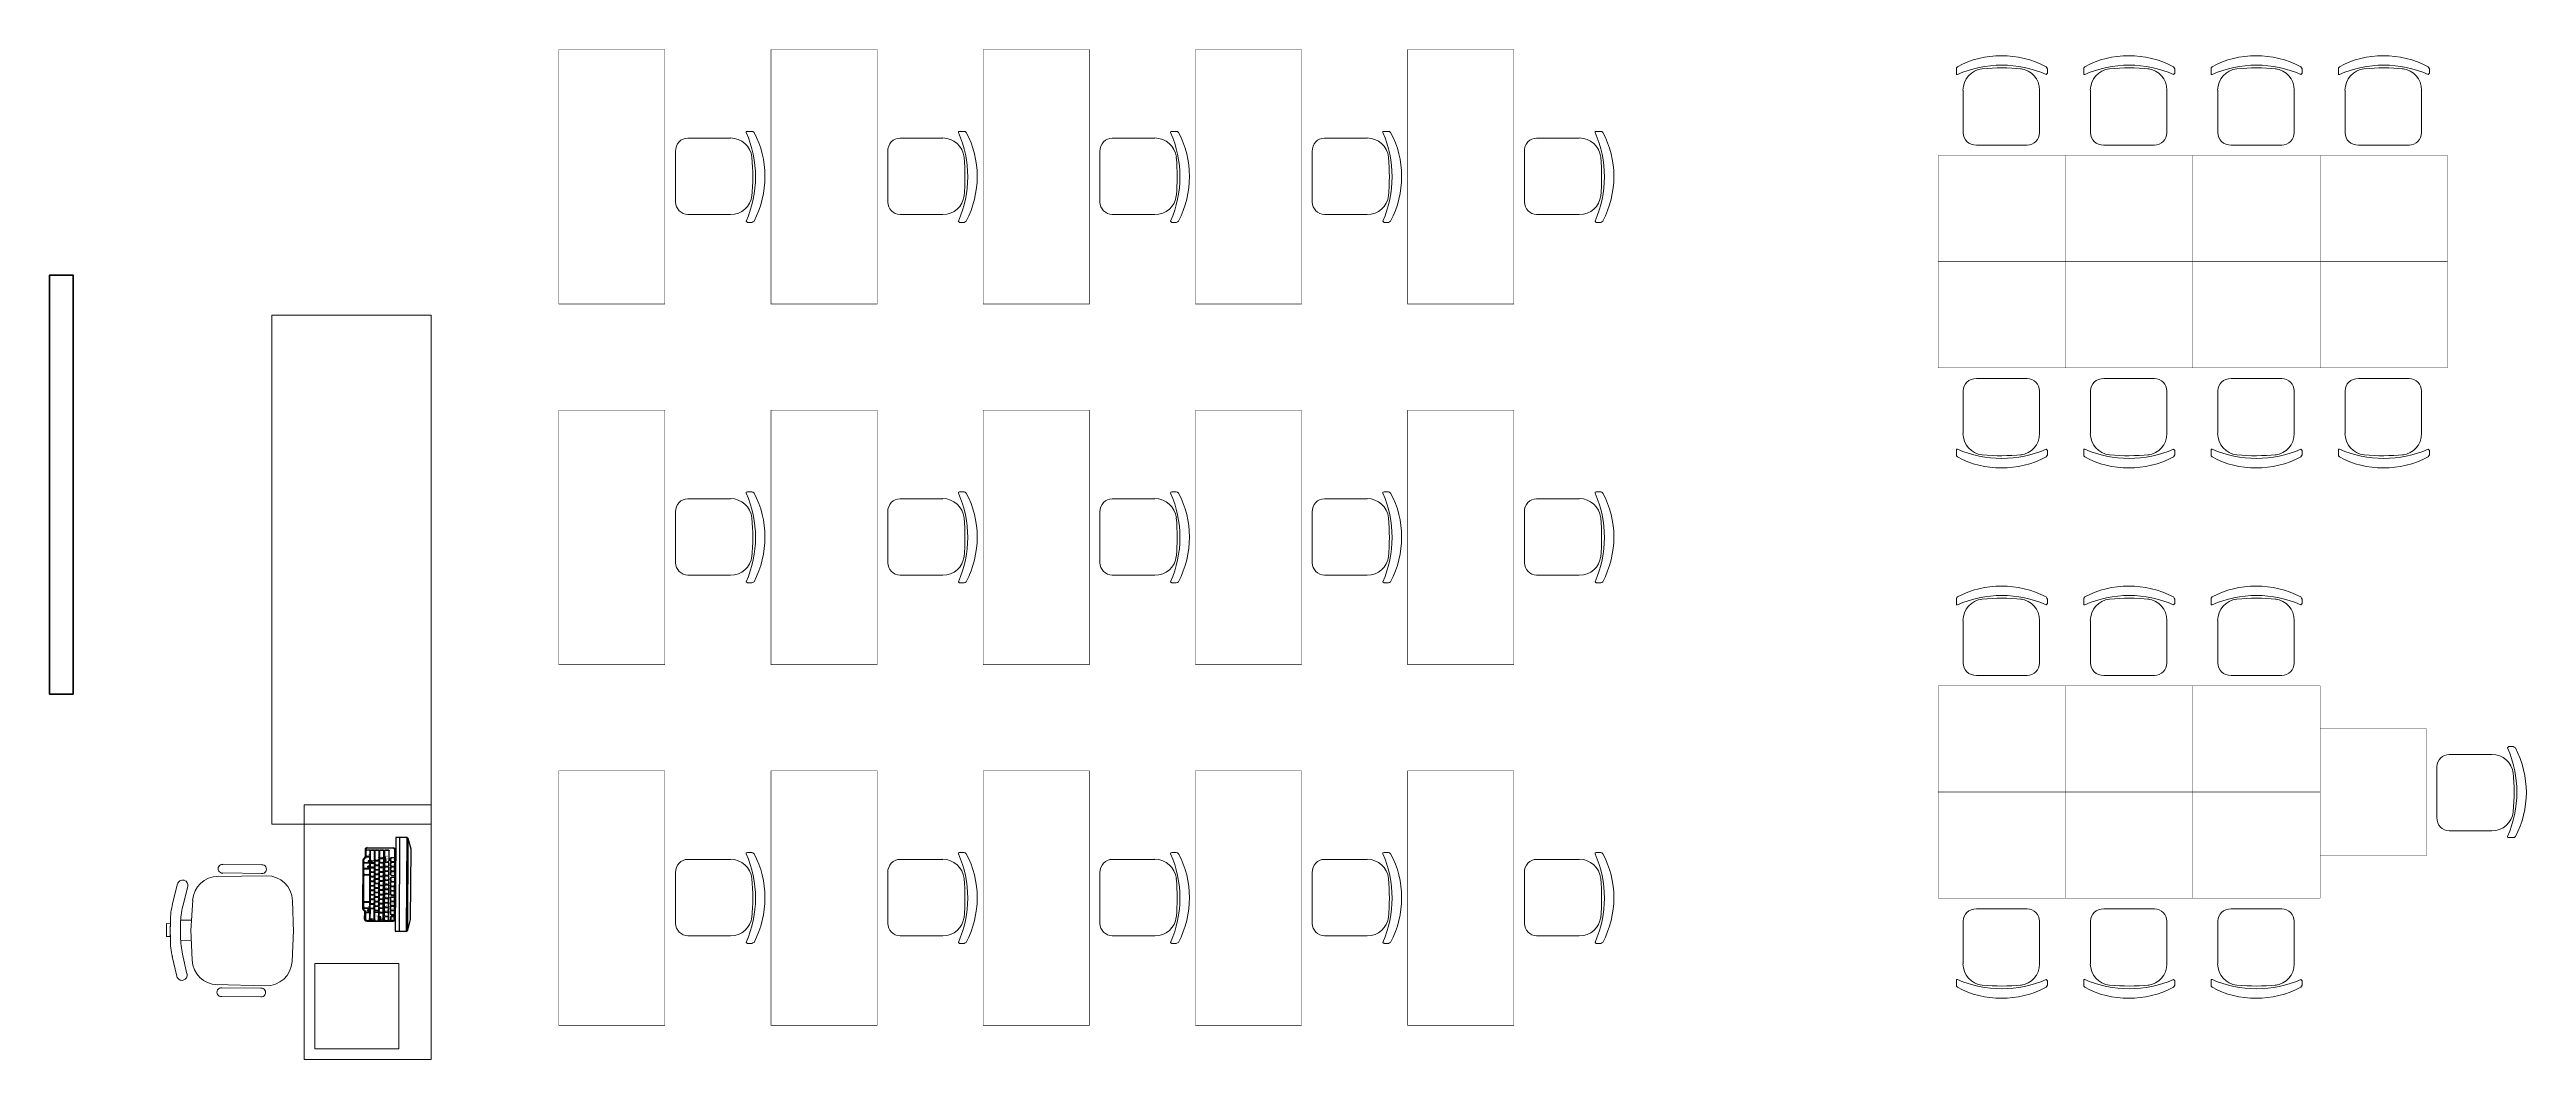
# Model space of a CAD drawing. Header units: millimetres. Extents: x -217756 to 263180, y 55413 to 130608.
# Drawn here: x -21251 to -9579, y 55856 to 60617 of the extents above; entities that cross this region are included whole.
import ezdxf

# ---------------------------------------------------------------- set-up
doc = ezdxf.new("R2010")
doc.units = ezdxf.units.MM
doc.layers.add('ТХ_корр_25.03.26', color=1, linetype='Continuous', lineweight=30, plot=False)
for name, color, linetype, lineweight in [('ТХ_мебель передв', 250, 'Continuous', 13), ('ТХ_обор_комп принт', 30, 'Continuous', 13), ('ТХ_ОСНОВНОЙ', 103, 'Continuous', 25)]:
    doc.layers.add(name, color=color, linetype=linetype, lineweight=lineweight)
doc.styles.add('Arial 200', font='arial.ttf', dxfattribs={"height": 500})
doc.styles.add('SIMPLEX', font='simplex.shx', dxfattribs={"width": 0.85, "oblique": 7})

# ---------------------------------------------------------------- blocks, each defined once
blk = doc.blocks.new('KEY')
at = {"color": 0}
for p, q in [((-0.2, 0), (0.2, 0)), ((-0.34, -0.54), (-0.34, -0.14)), ((-0.31, -0.5), (-0.31, -0.11)), ((-0.2, -0.61), (0.2, -0.61)), ((-0.2, -0.68), (0.2, -0.68)), ((0.31, -0.5), (0.31, -0.11)), ((0.34, -0.54), (0.34, -0.14))]:
    blk.add_line(p, q, dxfattribs=at)
for centre, radius, start, end in [((0.2, -0.11), 0.109, 360, 90), ((0.2, -0.14), 0.141, 360, 90), ((-0.2, -0.14), 0.141, 90, 180), ((-0.2, -0.54), 0.141, 180, 270), ((-0.2, -0.11), 0.109, 90, 180), ((-0.2, -0.5), 0.109, 180, 270), ((0.2, -0.5), 0.109, 270, 360), ((0.2, -0.54), 0.141, 270, 360)]:
    blk.add_arc(centre, radius, start, end, dxfattribs=at)
blk = doc.blocks.new('A$C6368dfc4')
at = {"true_color": 0x000000}
h = blk.add_hatch(color=18, dxfattribs=at)
h.paths.add_polyline_path([(198569, -73805), (198567, -73808), (198567, -73805)])
h.paths.add_polyline_path([(198567, -73805), (198567, -73808), (198565, -73804)])
h = blk.add_hatch(color=18, dxfattribs=at)
h.paths.add_polyline_path([(198543, -74076), (198542, -74073), (198542, -74076)])
h.paths.add_polyline_path([(198542, -74076), (198542, -74073), (198540, -74076)])
h = blk.add_hatch(color=18, dxfattribs=at)
h.paths.add_polyline_path([(198546, -74084), (198544, -74088), (198544, -74084)])
h.paths.add_polyline_path([(198544, -74084), (198544, -74088), (198542, -74084)])
at = {"color": 18, "true_color": 0x000000}
for p, q in [((198470, -73756), (198470, -73788)), ((198472, -73756), (198472, -73788)), ((198473, -73784), (198473, -73761)), ((198475, -73784), (198475, -73761)), ((198477, -73756), (198489, -73757)), ((198478, -73757), (198490, -73757)), ((198480, -73746), (198604, -73747)), ((198480, -73748), (198604, -73749)), ((198494, -73814), (198494, -73761)), ((198494, -73784), (198494, -73761)), ((198496, -73814), (198496, -73761)), ((198499, -73757), (198511, -73757)), ((198500, -73758), (198512, -73758)), ((198515, -73814), (198515, -73761)), ((198516, -73803), (198516, -73761)), ((198517, -73803), (198518, -73761)), ((198520, -73757), (198532, -73757)), ((198521, -73758), (198533, -73758)), ((198536, -73803), (198536, -73761)), ((198537, -73791), (198537, -73761)), ((198539, -73791), (198539, -73761)), ((198542, -73757), (198554, -73757)), ((198543, -73758), (198555, -73758)), ((198558, -73791), (198558, -73761)), ((198562, -73809), (198562, -73761)), ((198564, -73809), (198564, -73761)), ((198567, -73757), (198579, -73757)), ((198567, -73758), (198580, -73758)), ((198583, -73809), (198583, -73761)), ((198609, -74084), (198611, -73757)), ((198615, -73698), (198612, -74141)), ((198669, -73698), (198615, -73698)), ((198632, -74141), (198634, -73698)), ((198666, -74141), (198669, -73698)), ((198674, -73704), (198669, -73698)), ((198672, -74135), (198674, -73704)), ((198687, -73754), (198674, -73704)), ((198685, -74086), (198687, -73754)), ((198460, -74035), (198461, -73804)), ((198462, -74035), (198463, -73804)), ((198462, -73998), (198463, -73879)), ((198463, -73812), (198463, -73804)), ((198463, -73841), (198463, -73821)), ((198463, -73869), (198463, -73850)), ((198464, -73998), (198465, -73879)), ((198465, -73812), (198465, -73804)), ((198465, -73841), (198465, -73821)), ((198465, -73869), (198465, -73850)), ((198467, -73816), (198489, -73817)), ((198467, -73845), (198489, -73845)), ((198467, -73846), (198489, -73846)), ((198467, -73874), (198489, -73874)), ((198467, -73875), (198489, -73875)), ((198468, -73816), (198490, -73816)), ((198468, -73817), (198489, -73817)), ((198468, -73818), (198490, -73818)), ((198468, -73844), (198490, -73844)), ((198468, -73847), (198490, -73847)), ((198468, -73873), (198490, -73873)), ((198468, -73875), (198490, -73876)), ((198474, -73789), (198489, -73789)), ((198476, -73790), (198490, -73790)), ((198477, -73788), (198489, -73788)), ((198478, -73787), (198490, -73787)), ((198491, -73832), (198484, -73834)), ((198491, -73836), (198484, -73838)), ((198484, -73843), (198491, -73840)), ((198492, -73808), (198485, -73808)), ((198485, -73808), (198485, -73814)), ((198485, -73814), (198492, -73814)), ((198486, -73813), (198486, -73809)), ((198487, -73807), (198487, -73807)), ((198487, -73807), (198488, -73808)), ((198488, -73808), (198487, -73807)), ((198487, -73808), (198489, -73809)), ((198488, -73808), (198487, -73808)), ((198488, -73807), (198488, -73808)), ((198489, -73809), (198488, -73807)), ((198488, -73814), (198488, -73808)), ((198488, -73813), (198488, -73809)), ((198489, -73813), (198489, -73809)), ((198490, -73814), (198490, -73808)), ((198491, -73813), (198491, -73809)), ((198492, -73814), (198492, -73808)), ((198492, -73998), (198493, -73879)), ((198493, -73812), (198493, -73793)), ((198493, -73841), (198493, -73822)), ((198493, -73869), (198493, -73850)), ((198498, -73812), (198498, -73810)), ((198501, -73810), (198498, -73810)), ((198498, -73812), (198501, -73812)), ((198498, -73818), (198510, -73818)), ((198499, -73817), (198511, -73817)), ((198501, -73807), (198501, -73810)), ((198505, -73811), (198501, -73807)), ((198501, -73815), (198505, -73811)), ((198501, -73812), (198501, -73815)), ((198520, -73807), (198532, -73807)), ((198521, -73806), (198533, -73806)), ((198541, -73796), (198553, -73796)), ((198542, -73795), (198554, -73795)), ((198567, -73808), (198565, -73804)), ((198565, -73804), (198569, -73805)), ((198566, -73814), (198578, -73814)), ((198567, -73808), (198567, -73788)), ((198569, -73805), (198567, -73808)), ((198567, -73813), (198579, -73813)), ((198462, -74026), (198462, -74007)), ((198462, -74035), (198462, -74035)), ((198464, -74026), (198464, -74007)), ((198464, -74035), (198464, -74035)), ((198466, -74002), (198488, -74002)), ((198466, -74003), (198488, -74003)), ((198466, -74030), (198488, -74031)), ((198466, -74031), (198488, -74031)), ((198467, -74001), (198489, -74001)), ((198467, -74004), (198489, -74004)), ((198467, -74030), (198489, -74030)), ((198467, -74032), (198489, -74032)), ((198468, -74083), (198469, -74051)), ((198470, -74084), (198470, -74051)), ((198471, -74084), (198471, -74056)), ((198473, -74051), (198488, -74051)), ((198473, -74084), (198473, -74056)), ((198474, -74050), (198489, -74050)), ((198476, -74052), (198488, -74052)), ((198476, -74053), (198489, -74053)), ((198478, -74091), (198602, -74092)), ((198478, -74093), (198602, -74094)), ((198479, -74090), (198488, -74090)), ((198479, -74091), (198487, -74091)), ((198490, -74037), (198483, -74040)), ((198490, -74042), (198483, -74044)), ((198483, -74049), (198490, -74046)), ((198492, -74026), (198492, -74007)), ((198492, -74035), (198492, -74047)), ((198492, -74087), (198493, -74037)), ((198492, -74087), (198492, -74056)), ((198494, -74087), (198495, -74037)), ((198500, -74084), (198496, -74084)), ((198496, -74085), (198496, -74084)), ((198496, -74085), (198500, -74085)), ((198497, -74033), (198509, -74033)), ((198497, -74091), (198509, -74091)), ((198498, -74034), (198510, -74034)), ((198498, -74090), (198510, -74090)), ((198503, -74084), (198500, -74081)), ((198500, -74081), (198500, -74084)), ((198500, -74088), (198503, -74084)), ((198500, -74085), (198500, -74088)), ((198513, -74087), (198513, -74037)), ((198514, -74087), (198514, -74048)), ((198516, -74087), (198516, -74054)), ((198518, -74043), (198530, -74044)), ((198518, -74050), (198530, -74050)), ((198518, -74091), (198530, -74091)), ((198519, -74051), (198531, -74051)), ((198519, -74090), (198531, -74091)), ((198534, -74087), (198535, -74048)), ((198535, -74087), (198535, -74057)), ((198537, -74087), (198537, -74057)), ((198539, -74092), (198552, -74092)), ((198540, -74053), (198552, -74053)), ((198544, -74073), (198540, -74073)), ((198542, -74073), (198540, -74076)), ((198540, -74076), (198543, -74076)), ((198540, -74091), (198553, -74091)), ((198541, -74054), (198553, -74054)), ((198542, -74073), (198542, -74087)), ((198543, -74076), (198542, -74073)), ((198544, -74088), (198542, -74084)), ((198542, -74084), (198546, -74084)), ((198542, -74087), (198546, -74088)), ((198544, -74087), (198544, -74073)), ((198546, -74084), (198544, -74088)), ((198556, -74087), (198556, -74058)), ((198589, -74075), (198589, -74087)), ((198591, -74075), (198591, -74087)), ((198593, -74070), (198605, -74070)), ((198593, -74091), (198603, -74091)), ((198594, -74071), (198606, -74071)), ((198594, -74090), (198604, -74090)), ((198609, -74075), (198609, -74084)), ((198672, -74135), (198685, -74086)), ((198612, -74141), (198666, -74141)), ((198666, -74141), (198672, -74135))]:
    blk.add_line(p, q, dxfattribs=at)
for points in [[(198611, -74084), (198613, -73757)], [(198687, -73767), (198689, -73766)]]:
    blk.add_lwpolyline(points, dxfattribs=at)
for centre, major_axis, start_param, end_param in [((198480, -73756), (6.78, 6.69), 0.785398, 2.356194), ((198480, -73756), (5.42, 5.35), 0.785398, 2.356194), ((198604, -73757), (-6.69, 6.78), 3.926991, 5.497787), ((198604, -73757), (-5.35, 5.42), 3.926991, 5.497787), ((198471, -73804), (-6.69, 6.78), -0.234557, 0.785398), ((198471, -73804), (5.42, 5.35), 1.336239, 2.356194), ((198461, -73788), (-6.69, 6.78), 2.907036, 3.926991), ((198461, -73788), (-8.03, 8.13), 2.907036, 3.926991)]:
    blk.add_ellipse(centre, major_axis=major_axis, ratio=1, start_param=start_param, end_param=end_param, dxfattribs=at)
at = {"color": 18, "true_color": 0x000000, "extrusion": (0, 0, -1)}
for centre, major_axis, ratio, start_param, end_param in [((198477, -73761), (3.01, -3.05), 1, 2.356194, 3.926991), ((198478, -73761), (2.34, -2.37), 1, 2.356194, 3.926991), ((198489, -73761), (-3.05, -3.01), 1, 2.356194, 3.926991), ((198490, -73761), (-2.37, -2.34), 1, 2.356194, 3.926991), ((198499, -73761), (3.01, -3.05), 1, 2.356194, 3.926991), ((198500, -73761), (2.34, -2.37), 1, 2.356194, 3.926991), ((198511, -73761), (-3.05, -3.01), 1, 2.356194, 3.926991), ((198512, -73761), (-2.37, -2.34), 1, 2.356194, 3.926991), ((198520, -73761), (3.01, -3.05), 1, 2.356194, 3.926991), ((198521, -73761), (2.34, -2.37), 1, 2.356194, 3.926991), ((198532, -73761), (-3.05, -3.01), 1, 2.356194, 3.926991), ((198533, -73761), (-2.37, -2.34), 1, 2.356194, 3.926991), ((198542, -73761), (3.01, -3.05), 1, 2.356194, 3.926991), ((198542, -73761), (2.34, -2.37), 1, 2.356194, 3.926991), ((198554, -73761), (-3.05, -3.01), 1, 2.356194, 3.926991), ((198555, -73761), (-2.37, -2.34), 1, 2.356194, 3.926991), ((198567, -73761), (3.01, -3.05), 1, 2.356194, 3.926991), ((198567, -73761), (2.34, -2.37), 1, 2.356194, 3.926991), ((198579, -73761), (-3.05, -3.01), 1, 2.356194, 3.926991), ((198580, -73761), (-2.37, -2.34), 1, 2.356194, 3.926991), ((198471, -73804), (6.69, -6.78), 1, 2.356194, 3.37615), ((198471, -73804), (5.35, -5.42), 1, 2.356194, 3.37615), ((198471, -73804), (5.11, -5.17), 1, 2.356194, 3.37615), ((198468, -73812), (-3.05, -3.01), 1, -0.785398, 0.785398), ((198467, -73821), (-3.05, -3.01), 1, 0.785398, 2.356194), ((198467, -73841), (3.01, -3.05), 1, 0.785398, 2.356194), ((198467, -73850), (-3.05, -3.01), 1, 0.785398, 2.356194), ((198467, -73869), (3.01, -3.05), 1, 0.785398, 2.356194), ((198467, -73879), (-3.05, -3.01), 1, 0.785398, 2.356194), ((198471, -73804), (3.77, -3.81), 1, 2.356194, 3.37615), ((198468, -73812), (-2.37, -2.34), 1, -0.785398, 0.785398), ((198468, -73821), (-2.37, -2.34), 1, 0.785398, 2.356194), ((198468, -73841), (-2.37, -2.34), 1, -0.785398, 0.785398), ((198468, -73850), (2.34, -2.37), 1, 2.356194, 3.926991), ((198468, -73869), (2.34, -2.37), 1, 0.785398, 2.356194), ((198468, -73879), (2.34, -2.37), 1, 2.356194, 3.926991), ((198461, -73788), (-6.78, -6.69), 1, 3.926991, 4.946946), ((198461, -73788), (8.03, -8.13), 1, 5.497787, 6.517742), ((198461, -73788), (8.28, -8.38), 1, 5.684248, 6.517742), ((198461, -73788), (-9.74, -9.62), 1, 4.152719, 4.946946), ((198474, -73791), (-1.36, -1.34), 1, 0.971859, 2.356194), ((198477, -73784), (3.01, -3.05), 1, 0.785398, 2.356194), ((198476, -73791), (-1.36, -1.34), 1, 1.011126, 2.356194), ((198478, -73784), (2.34, -2.37), 1, 0.785398, 2.356194), ((198484, -73836), (-0.01, -2.17), 0.316309, 0, 3.141593), ((198484, -73841), (-0.01, -2.17), 0.316309, 3.141593, 6.283185), ((198488, -73835), (-0.01, -2.17), 0.316309, 0, 3.141593), ((198488, -73839), (-0.01, -2.17), 0.316309, 3.141593, 6.283185), ((198489, -73784), (-3.05, -3.01), 1, 3.926991, 5.497787), ((198489, -73793), (3.01, -3.05), 1, 3.926991, 5.497787), ((198489, -73812), (3.01, -3.05), 1, 5.497787, 7.068583), ((198489, -73822), (3.01, -3.05), 1, 3.926991, 5.497787), ((198489, -73841), (-3.05, -3.01), 1, 3.926991, 5.497787), ((198489, -73850), (3.01, -3.05), 1, 3.926991, 5.497787), ((198489, -73869), (-3.05, -3.01), 1, 3.926991, 5.497787), ((198489, -73879), (3.01, -3.05), 1, 3.926991, 5.497787), ((198490, -73784), (-2.37, -2.34), 1, 3.926991, 5.497787), ((198490, -73793), (2.34, -2.37), 1, 3.926991, 5.497787), ((198490, -73812), (2.34, -2.37), 1, 5.497787, 7.068583), ((198490, -73822), (2.34, -2.37), 1, 3.926991, 5.497787), ((198491, -73834), (-0.01, -2.17), 0.316309, 0, 3.141593), ((198490, -73841), (2.34, -2.37), 1, 5.497787, 7.068583), ((198490, -73850), (-2.37, -2.34), 1, 2.356194, 3.926991), ((198490, -73869), (-2.37, -2.34), 1, 3.926991, 5.497787), ((198490, -73879), (-2.37, -2.34), 1, 2.356194, 3.926991), ((198491, -73838), (-0.01, -2.17), 0.316309, 3.141593, 6.283185), ((198498, -73814), (3.01, -3.05), 1, 0.785398, 2.356194), ((198499, -73814), (-2.37, -2.34), 1, -0.785398, 0.785398), ((198510, -73814), (-3.05, -3.01), 1, 3.926991, 5.497787), ((198511, -73814), (2.34, -2.37), 1, 5.497787, 7.068583), ((198520, -73803), (-3.05, -3.01), 1, -0.785398, 0.785398), ((198521, -73803), (-2.37, -2.34), 1, -0.785398, 0.785398), ((198532, -73803), (3.01, -3.05), 1, 5.497787, 7.068583), ((198533, -73803), (2.34, -2.37), 1, 5.497787, 7.068583), ((198541, -73791), (-3.05, -3.01), 1, -0.785398, 0.785398), ((198542, -73791), (-2.37, -2.34), 1, -0.785398, 0.785398), ((198553, -73791), (3.01, -3.05), 1, 5.497787, 7.068583), ((198554, -73791), (2.34, -2.37), 1, 5.497787, 7.068583), ((198566, -73809), (3.01, -3.05), 1, 0.785398, 2.356194), ((198567, -73809), (-2.37, -2.34), 1, -0.785398, 0.785398), ((198578, -73809), (-3.05, -3.01), 1, 3.926991, 5.497787), ((198579, -73809), (2.34, -2.37), 1, 5.497787, 7.068583), ((198466, -73998), (3.01, -3.05), 1, 0.785398, 2.356194), ((198467, -73998), (-2.37, -2.34), 1, -0.785398, 0.785398), ((198488, -73998), (-3.05, -3.01), 1, 3.926991, 5.497787), ((198489, -73998), (2.34, -2.37), 1, 5.497787, 7.068583), ((198469, -74035), (-6.78, -6.69), 1, -0.234557, 0.785398), ((198469, -74035), (5.35, -5.42), 1, 1.336239, 2.356194), ((198466, -74007), (-3.05, -3.01), 1, 0.785398, 2.356194), ((198466, -74026), (3.01, -3.05), 1, 0.785398, 2.356194), ((198466, -74035), (-3.05, -3.01), 1, 0.785398, 2.356194), ((198469, -74035), (-5.17, -5.11), 1, -0.234557, 0.785398), ((198467, -74007), (2.34, -2.37), 1, 2.356194, 3.926991), ((198467, -74026), (2.34, -2.37), 1, 0.785398, 2.356194), ((198467, -74035), (2.34, -2.37), 1, 2.356194, 3.926991), ((198469, -74035), (-3.81, -3.77), 1, -0.234557, 0.785398), ((198459, -74051), (-6.78, -6.69), 1, 2.907036, 3.926991), ((198459, -74051), (-8.38, -8.28), 1, 2.907036, 3.74053), ((198459, -74051), (-8.13, -8.03), 1, 2.907036, 3.926991), ((198459, -74051), (9.62, -9.74), 1, 4.477832, 5.272059), ((198478, -74084), (6.69, -6.78), 1, 0.785398, 2.356194), ((198478, -74084), (5.35, -5.42), 1, 0.785398, 2.356194), ((198473, -74049), (1.34, -1.36), 1, 0.785398, 2.169734), ((198476, -74056), (-3.05, -3.01), 1, 0.785398, 2.356194), ((198479, -74084), (5.35, -5.42), 1, 0.785398, 2.356194), ((198474, -74048), (1.34, -1.36), 1, 0.785398, 2.130466), ((198476, -74056), (2.34, -2.37), 1, 2.356194, 3.926991), ((198479, -74085), (4.02, -4.07), 1, 0.785398, 2.356194), ((198483, -74042), (-0.01, -2.17), 0.316309, 0, 3.141593), ((198483, -74046), (-0.01, -2.17), 0.316309, 3.141593, 6.283185), ((198487, -74041), (-0.01, -2.17), 0.316309, 0, 3.141593), ((198486, -74045), (-0.01, -2.17), 0.316309, 3.141593, 6.283185), ((198487, -74087), (-3.05, -3.01), 1, 3.926991, 5.497787), ((198488, -74007), (3.01, -3.05), 1, 3.926991, 5.497787), ((198488, -74026), (-3.05, -3.01), 1, 3.926991, 5.497787), ((198488, -74035), (3.01, -3.05), 1, 3.926991, 5.497787), ((198488, -74047), (-3.05, -3.01), 1, 3.926991, 5.497787), ((198488, -74056), (3.01, -3.05), 1, 3.926991, 5.497787), ((198488, -74087), (-2.37, -2.34), 1, 3.926991, 5.497787), ((198489, -74007), (-2.37, -2.34), 1, 2.356194, 3.926991), ((198489, -74026), (-2.37, -2.34), 1, 3.926991, 5.497787), ((198489, -74035), (-2.37, -2.34), 1, 2.356194, 3.926991), ((198490, -74040), (-0.01, -2.17), 0.316309, 0, 3.141593), ((198489, -74047), (-2.37, -2.34), 1, 3.926991, 5.497787), ((198489, -74056), (-2.37, -2.34), 1, 2.356194, 3.926991), ((198490, -74044), (-0.01, -2.17), 0.316309, 3.141593, 6.283185), ((198497, -74087), (3.01, -3.05), 1, 0.785398, 2.356194), ((198497, -74037), (-3.05, -3.01), 1, 0.785398, 2.356194), ((198498, -74087), (2.34, -2.37), 1, 0.785398, 2.356194), ((198498, -74037), (2.34, -2.37), 1, 2.356194, 3.926991), ((198509, -74037), (3.01, -3.05), 1, 3.926991, 5.497787), ((198509, -74087), (-3.05, -3.01), 1, 3.926991, 5.497787), ((198510, -74037), (-2.37, -2.34), 1, 2.356194, 3.926991), ((198510, -74087), (-2.37, -2.34), 1, 3.926991, 5.497787), ((198518, -74048), (-3.05, -3.01), 1, 0.785398, 2.356194), ((198518, -74054), (-3.05, -3.01), 1, 0.785398, 2.356194), ((198518, -74087), (3.01, -3.05), 1, 0.785398, 2.356194), ((198519, -74054), (2.34, -2.37), 1, 2.356194, 3.926991), ((198519, -74087), (2.34, -2.37), 1, 0.785398, 2.356194), ((198530, -74048), (3.01, -3.05), 1, 3.926991, 5.497787), ((198530, -74054), (3.01, -3.05), 1, 3.926991, 5.497787), ((198530, -74087), (-3.05, -3.01), 1, 3.926991, 5.497787), ((198531, -74054), (-2.37, -2.34), 1, 2.356194, 3.926991), ((198531, -74087), (-2.37, -2.34), 1, 3.926991, 5.497787), ((198540, -74057), (-3.05, -3.01), 1, 0.785398, 2.356194), ((198540, -74087), (3.01, -3.05), 1, 0.785398, 2.356194), ((198541, -74057), (-2.37, -2.34), 1, 0.785398, 2.356194), ((198540, -74087), (2.34, -2.37), 1, 0.785398, 2.356194), ((198552, -74057), (3.01, -3.05), 1, 3.926991, 5.497787), ((198552, -74087), (-3.05, -3.01), 1, 3.926991, 5.497787), ((198553, -74057), (2.34, -2.37), 1, 3.926991, 5.497787), ((198553, -74087), (-2.37, -2.34), 1, 3.926991, 5.497787), ((198593, -74075), (-3.05, -3.01), 1, 0.785398, 2.356194), ((198593, -74087), (3.01, -3.05), 1, 0.785398, 2.356194), ((198594, -74075), (-2.37, -2.34), 1, 0.785398, 2.356194), ((198594, -74087), (-2.37, -2.34), 1, -0.785398, 0.785398), ((198602, -74084), (-6.78, -6.69), 1, 3.926991, 5.497787), ((198602, -74084), (-5.42, -5.35), 1, 3.926991, 5.497787), ((198603, -74084), (4.69, -4.75), 1, 5.497787, 7.068583), ((198604, -74084), (-4.07, -4.02), 1, 3.926991, 5.497787), ((198605, -74075), (3.01, -3.05), 1, 3.926991, 5.497787), ((198606, -74075), (2.34, -2.37), 1, 3.926991, 5.497787)]:
    blk.add_ellipse(centre, major_axis=major_axis, ratio=ratio, start_param=start_param, end_param=end_param, dxfattribs=at)
at = {"color": 18, "true_color": 0x000000}
for points in [[(198542, -74073), (198542, -74073), (198542, -74073)], [(198544, -74087), (198544, -74088), (198544, -74087)]]:
    blk.add_solid(points, dxfattribs=at)
at = {"color": 18, "true_color": 0x000000, "xscale": -30.48000000044703, "yscale": 30.48000000044703, "zscale": 60.96, "rotation": 269.6461674618926}
for p in [(198515, -73829), (198515, -73851), (198514, -73872), (198514, -73893), (198536, -73818), (198536, -73840), (198536, -73861), (198536, -73882), (198557, -73892), (198558, -73807), (198557, -73828), (198557, -73850), (198557, -73871), (198582, -73867), (198582, -73889), (198582, -73825), (198582, -73846), (198611, -73803), (198611, -73825), (198611, -73846), (198611, -73868), (198514, -73915), (198514, -73936), (198514, -73958), (198514, -73979), (198514, -74000), (198535, -73989), (198536, -73904), (198535, -73925), (198535, -73947), (198535, -73968), (198557, -73914), (198557, -73935), (198557, -73957), (198557, -73978), (198556, -73999), (198582, -73910), (198582, -73932), (198582, -73953), (198582, -73974), (198581, -73996), (198610, -73960), (198610, -73989), (198610, -74010), (198611, -73896), (198610, -73918), (198610, -73939), (198513, -74022), (198535, -74011), (198535, -74032), (198556, -74042), (198556, -74021), (198581, -74039), (198581, -74060), (198581, -74081), (198581, -74017), (198610, -74032), (198610, -74053)]:
    blk.add_blockref('KEY', p, dxfattribs=at)
at = {"color": 18, "true_color": 0x000000}
for s, height, style, p in [('Ctrl', 3.81, 'Arial 200', (198491, -73785)), ('Alt', 3.81, 'Arial 200', (198491, -73871)), (',', 3.81, 'Arial 200', (198499, -73876)), ('/', 3.81, 'Arial 200', (198504, -73835)), ('.', 3.81, 'Arial 200', (198500, -73855)), ('?', 3.81, 'Arial 200', (198510, -73836)), ('Shift', 3.81, 'Arial 200', (198511, -73817)), ('>', 3.81, 'Arial 200', (198510, -73856)), ('<', 3.81, 'Arial 200', (198510, -73878)), ("'", 3.81, 'Arial 200', (198520, -73823)), (';', 3.81, 'Arial 200', (198523, -73845)), ('"', 3.81, 'Arial 200', (198531, -73824)), (':', 3.81, 'Arial 200', (198532, -73845)), ('Enter', 3.81, 'Arial 200', (198534, -73803)), ('L', 3.81, 'Arial 200', (198534, -73866)), (']', 3.81, 'Arial 200', (198545, -73813)), ('[', 3.81, 'Arial 200', (198545, -73835)), ('\\', 3.81, 'Arial 200', (198546, -73791)), ('|', 3.81, 'Arial 200', (198553, -73790)), ('}', 3.81, 'Arial 200', (198553, -73812)), ('{', 3.81, 'Arial 200', (198553, -73834)), ('P', 3.81, 'Arial 200', (198555, -73856)), ('O', 3.81, 'Arial 200', (198555, -73877)), ('=', 3.81, 'Arial 200', (198571, -73830)), ('-', 3.81, 'Arial 200', (198569, -73851)), ('0', 3.81, 'Arial 200', (198574, -73873)), ('Backspace', 3.81, 'Arial 200', (198575, -73805)), ('+', 3.81, 'Arial 200', (198579, -73830)), (')', 3.81, 'Arial 200', (198580, -73872)), ('_', 3.81, 'Arial 200', (198578, -73852)), ('F12', 3.81, 'Arial 200', (198605, -73809)), ('F11', 3.81, 'Arial 200', (198605, -73831)), ('F10', 3.81, 'Arial 200', (198605, -73852)), ('F9', 3.81, 'Arial 200', (198604, -73874)), ('C', 3.81, 'Arial 200', (198512, -73984)), ('M', 3.81, 'Arial 200', (198513, -73899)), ('N', 3.81, 'Arial 200', (198513, -73920)), ('B', 3.81, 'Arial 200', (198513, -73941)), ('V', 3.81, 'Arial 200', (198512, -73963)), ('K', 3.81, 'Arial 200', (198534, -73888)), ('J', 3.81, 'Arial 200', (198534, -73909)), ('H', 3.81, 'Arial 200', (198534, -73930)), ('G', 3.81, 'Arial 200', (198534, -73952)), ('F', 2.38, 'SIMPLEX', (198532, -73973)), ('D', 3.81, 'Arial 200', (198534, -73995)), ('I', 3.81, 'Arial 200', (198555, -73897)), ('U', 3.81, 'Arial 200', (198555, -73919)), ('Y', 3.81, 'Arial 200', (198555, -73940)), ('T', 3.81, 'Arial 200', (198554, -73960)), ('R', 3.81, 'Arial 200', (198554, -73983)), ('8', 3.81, 'Arial 200', (198573, -73916)), ('7', 3.81, 'Arial 200', (198573, -73937)), ('6', 3.81, 'Arial 200', (198573, -73959)), ('5', 3.81, 'Arial 200', (198573, -73980)), ('4', 3.81, 'Arial 200', (198573, -74002)), ('9', 3.81, 'Arial 200', (198573, -73895)), ('*', 3.81, 'Arial 200', (198576, -73916)), ('^ ', 3.81, 'Arial 200', (198577, -73958)), ('%', 3.81, 'Arial 200', (198579, -73981)), ('(', 3.81, 'Arial 200', (198580, -73893)), ('&', 3.81, 'Arial 200', (198579, -73938)), ('$', 3.81, 'Arial 200', (198580, -74002)), ('F8', 3.81, 'Arial 200', (198604, -73902)), ('F7', 3.81, 'Arial 200', (198604, -73924)), ('F6', 3.81, 'Arial 200', (198604, -73945)), ('F5', 3.81, 'Arial 200', (198604, -73966)), ('F4', 3.81, 'Arial 200', (198604, -73995)), ('Alt', 3.81, 'Arial 200', (198489, -74028)), ('Ctrl', 3.81, 'Arial 200', (198489, -74088)), ('Shift', 3.81, 'Arial 200', (198509, -74088)), ('X', 3.81, 'Arial 200', (198512, -74006)), ('Z', 3.81, 'Arial 200', (198512, -74027)), ('CapsLock', 3.81, 'Arial 200', (198528, -74087)), ('S', 3.81, 'Arial 200', (198534, -74016)), ('A', 3.81, 'Arial 200', (198533, -74037)), ('Tab', 3.81, 'Arial 200', (198553, -74089)), ('E', 3.81, 'Arial 200', (198554, -74004)), ('W', 3.81, 'Arial 200', (198554, -74025)), ('Q', 3.81, 'Arial 200', (198554, -74046)), ('`', 3.81, 'Arial 200', (198565, -74087)), ('3', 3.81, 'Arial 200', (198573, -74023)), ('2', 3.81, 'Arial 200', (198573, -74044)), ('1', 3.81, 'Arial 200', (198572, -74066)), ('@', 3.81, 'Arial 200', (198578, -74045)), ('~', 3.81, 'Arial 200', (198576, -74088)), ('!', 3.81, 'Arial 200', (198579, -74065)), ('#', 3.81, 'Arial 200', (198580, -74024)), ('F1', 3.81, 'Arial 200', (198603, -74059)), ('Esc', 3.81, 'Arial 200', (198603, -74086)), ('F3', 3.81, 'Arial 200', (198603, -74016)), ('F2', 3.81, 'Arial 200', (198603, -74038))]:
    blk.add_text(s, height=height, rotation=89.6462, dxfattribs=dict(at, style=style)).set_placement(p)
blk = doc.blocks.new('Стул ученический регулируемый по высоте №3-№5')
at = {"layer": 'ТХ_мебель передв'}
for p, q in [((256528, -152864), (256729, -152864)), ((256830, -152832), (256809, -152832)), ((256470, -153165), (256470, -152927)), ((256528, -153224), (256729, -153224)), ((256809, -153261), (256803, -153255)), ((256830, -153261), (256809, -153261))]:
    blk.add_line(p, q, dxfattribs=at)
for centre, radius, start, end in [((256728, -152966), 103, 7.1143, 89.1875), ((256325, -153046), 522, 336.4028, 23.5972), ((255752, -153046), 1082, 355.0613, 4.8806), ((256529, -153165), 58.7, 180.4856, 269.5174)]:
    blk.add_arc(centre, radius, start, end, dxfattribs=at)
for points in [[(256470, -152927), (256470, -152890), (256496, -152864), (256528, -152864)], [(256803, -152837), (256803, -152832), (256803, -152832), (256809, -152832)], [(256830, -152832), (256835, -152832), (256835, -152832), (256840, -152837)], [(256840, -152837), (256909, -152964), (256909, -153123), (256840, -153255)], [(256830, -153134), (256824, -153187), (256782, -153224), (256729, -153224)], [(256840, -153255), (256835, -153255), (256835, -153261), (256830, -153261)]]:
    blk.add_open_spline(points, degree=3, dxfattribs=at)
blk = doc.blocks.new('A$Cb2af5ded')
at = {"layer": 'ТХ_мебель передв', "rotation": 90}
for p in [(-101031, -251610), (-100431, -251610), (-99831, -251610), (-99231, -251610), (-101031, -254110), (-100431, -254110), (-99831, -254110)]:
    blk.add_blockref('Стул ученический регулируемый по высоте №3-№5', p, dxfattribs=at)
at = {"layer": 'ТХ_мебель передв'}
for p in [(-210705, 157757), (-209705, 157757), (-208705, 157757), (-207705, 157757), (-206705, 157757), (-210705, 156057), (-209705, 156057), (-208705, 156057), (-207705, 156057), (-206705, 156057), (-210705, 154357), (-209705, 154357), (-208705, 154357), (-207705, 154357), (-206705, 154357)]:
    blk.add_blockref('Стул ученический регулируемый по высоте №3-№5', p, dxfattribs=at)
at = {"layer": 'ТХ_мебель передв', "xscale": -1}
for p, rotation in [((-101031, 260230), 90), ((-100431, 260230), 90), ((-99831, 260230), 90), ((-99231, 260230), 90), ((-202405, -151236), 180), ((-101031, 257730), 90), ((-100431, 257730), 90), ((-99831, 257730), 90)]:
    blk.add_blockref('Стул ученический регулируемый по высоте №3-№5', p, dxfattribs=dict(at, rotation=rotation))
blk = doc.blocks.new('Стол ученический двухместный регулируемый по высоте №3-№5')
at = {"layer": 'ТХ_мебель передв', "const_width": 2}
blk.add_lwpolyline([(255920, -152446), (256420, -152446), (256420, -153646), (255920, -153646)], close=True, dxfattribs=at)
blk = doc.blocks.new('A$Cfdb233cd')
at = {"layer": 'ТХ_мебель передв'}
for p in [(-210705, 157757), (-209705, 157757), (-208705, 157757), (-207705, 157757), (-206705, 157757), (-210705, 156057), (-209705, 156057), (-208705, 156057), (-207705, 156057), (-206705, 156057), (-210705, 154357), (-209705, 154357), (-208705, 154357), (-207705, 154357), (-206705, 154357)]:
    blk.add_blockref('Стол ученический двухместный регулируемый по высоте №3-№5', p, dxfattribs=at)
blk = doc.blocks.new('Стол ученический одноместный с возможностью объединения для групповых занятий регулируемый по высоте №3-№5')
at = {"layer": 'ТХ_мебель передв', "const_width": 2}
blk.add_lwpolyline([(251154, -153942), (251154, -154542), (250654, -154542), (250654, -153942)], close=True, dxfattribs=at)
blk = doc.blocks.new('A$C31df8164')
at = {"layer": 'ТХ_ОСНОВНОЙ', "rotation": 90}
for p in [(-95877, -264325), (-95277, -264325), (-94677, -264325), (-94077, -264325), (-95877, -266825), (-95277, -266825), (-94677, -266825)]:
    blk.add_blockref('Стол ученический одноместный с возможностью объединения для групповых занятий регулируемый по высоте №3-№5', p, dxfattribs=at)
at = {"layer": 'ТХ_ОСНОВНОЙ', "xscale": -1}
for p, rotation in [((-95877, 236982), 90), ((-95277, 236982), 90), ((-94677, 236982), 90), ((-94077, 236982), 90), ((-190789, -170414), 180), ((-95877, 234482), 90), ((-95277, 234482), 90), ((-94677, 234482), 90)]:
    blk.add_blockref('Стол ученический одноместный с возможностью объединения для групповых занятий регулируемый по высоте №3-№5', p, dxfattribs=dict(at, rotation=rotation))
blk = doc.blocks.new('У048')
at = {"layer": 'ТХ_мебель передв', "lineweight": 0, "ltscale": 100, "transparency": 33554687}
for points in [[(261415, -142835), (261415, -141634), (260817, -141634), (260817, -142835)], [(260867, -142785), (261264, -142785), (261264, -142383), (260867, -142383)]]:
    blk.add_lwpolyline(points, close=True, dxfattribs=at)
blk = doc.blocks.new('A$Cf299fe72')
at = {"layer": 'ТХ_ОСНОВНОЙ'}
blk.add_blockref('У048', (-265867, 136935), dxfattribs=at)
blk = doc.blocks.new('М-60')
at = {"extrusion": (-6.19742e-05, 0.000470712, 1)}
for p, q in [((7035202, 1186569, 0), (7035439, 1186576, 0)), ((7035415, 1186627, 0), (7035232, 1186627, 0)), ((7035232, 1186586, 0), (7035416, 1186587, 0)), ((7034998, 1186438, 0), (7035020, 1186531, 0)), ((7035068, 1186520, 0), (7035047, 1186426, 0)), ((7035049, 1186549, 0), (7035051, 1186549, 0)), ((7035563, 1186460, 0), (7035570, 1186313, 0)), ((7034971, 1186283, 0), (7034970, 1186343, 0)), ((7034989, 1186343, 0), (7034971, 1186343, 0)), ((7034971, 1186343, 0), (7034971, 1186283, 0)), ((7034989, 1186313, 0), (7034989, 1186356, 0)), ((7034989, 1186313, 0), (7034989, 1186343, 0)), ((7035037, 1186344, 0), (7035037, 1186313, 0)), ((7035038, 1186361, 0), (7035088, 1186361, 0)), ((7035086, 1186313, 0), (7035093, 1186455, 0)), ((7034989, 1186283, 0), (7034971, 1186283, 0)), ((7034989, 1186313, 0), (7034989, 1186283, 0)), ((7034989, 1186313, 0), (7034990, 1186270, 0)), ((7035038, 1186283, 0), (7035037, 1186314, 0)), ((7035038, 1186266, 0), (7035089, 1186266, 0)), ((7035086, 1186315, 0), (7035095, 1186173, 0)), ((7035565, 1186174, 0), (7035570, 1186322, 0)), ((7035000, 1186188, 0), (7035023, 1186096, 0)), ((7035071, 1186108, 0), (7035048, 1186201, 0)), ((7035053, 1186078, 0), (7035054, 1186078, 0)), ((7035206, 1186060, 0), (7035443, 1186057, 0)), ((7035236, 1186044, 0), (7035420, 1186046, 0)), ((7035420, 1186005, 0), (7035237, 1186003, 0))]:
    blk.add_line(p, q, dxfattribs=at)
for centre, start, end in [((7035230, 1186606, 122), 84.9987, 275.5247), ((7035417, 1186607, 122), 264.9987, 95.5247), ((7035234, 1186024, 122), 85.3479, 275.874), ((7035422, 1186026, 122), 265.3479, 95.874)]:
    blk.add_arc(centre, 20.6, start, end, dxfattribs=at)
at = {"extrusion": (6.19742e-05, -0.000470712, -1)}
for centre, major_axis, start_param, end_param in [((7035442, 1186455, 0), (77.8, 92.6, 0), -0.725128, 0.826554), ((7035043, 1186525, 0), (15.6, 18.5, 0), 4.240369, 5.829345), ((7035045, 1186525, 0), (15.6, 18.5, 0), -0.45384, 1.098777), ((7035213, 1186449, 0), (77.8, 92.6, 0), 4.061153, 5.558057), ((7035352, 1186356, 0), (-278, 234, 0), 5.584367, 5.811166), ((7035400, 1186344, 0), (234, 278, 0), 4.01357, 4.240369)]:
    blk.add_ellipse(centre, major_axis=major_axis, ratio=1, start_param=start_param, end_param=end_param, dxfattribs=at)
at = {"extrusion": (-6.19742e-05, 0.000470712, 1)}
for centre, major_axis, start_param, end_param in [((7035353, 1186275, 0), (-274, -238, 0), 5.584367, 5.811166), ((7035401, 1186288, 0), (238, -274, 0), 4.01357, 4.240369), ((7035215, 1186180, 0), (79.2, -91.4, 0), 4.061153, 5.558057), ((7035444, 1186178, 0), (79.2, -91.4, 0), -0.725128, 0.826554), ((7035047, 1186101, 0), (15.8, -18.3, 0), 4.240369, 5.829345), ((7035048, 1186102, 0), (15.8, -18.3, 0), -0.45384, 1.098777)]:
    blk.add_ellipse(centre, major_axis=major_axis, ratio=1, start_param=start_param, end_param=end_param, dxfattribs=at)

msp = doc.modelspace()

# ---------------------------------------------------------------- linework, layer by layer
at = {"layer": 'ТХ_мебель передв'}
msp.add_lwpolyline([(-20203, 56965), (-20203, 59365), (-19453, 59365), (-19453, 56965)], close=True, dxfattribs=at)
at = {"layer": 'ТХ_обор_комп принт', "color": 18, "lineweight": 35, "true_color": 0x000000}
msp.add_lwpolyline([(-21139, 57578), (-21251, 57578), (-21251, 59553), (-21139, 59553)], close=True, dxfattribs=at)

# ---------------------------------------------------------------- block references
for name, p in [('A$C31df8164', (-70416, 73288)), ('A$Cb2af5ded', (-64066, 55306)), ('A$Cfdb233cd', (-64066, 55306)), ('A$Cf299fe72', (-15001, 61756))]:
    msp.add_blockref(name, p)
at = {"layer": 'ТХ_корр_25.03.26', "color": 18, "ltscale": 100, "true_color": 0x000000}
msp.add_blockref('A$C6368dfc4', (-218234, 130601), dxfattribs=at)
at = {"layer": 'ТХ_мебель передв', "rotation": 359.0887326624886}
msp.add_blockref('М-60', (-7073648, -1017813, 0), dxfattribs=at)

doc.saveas('drawing.dxf')
